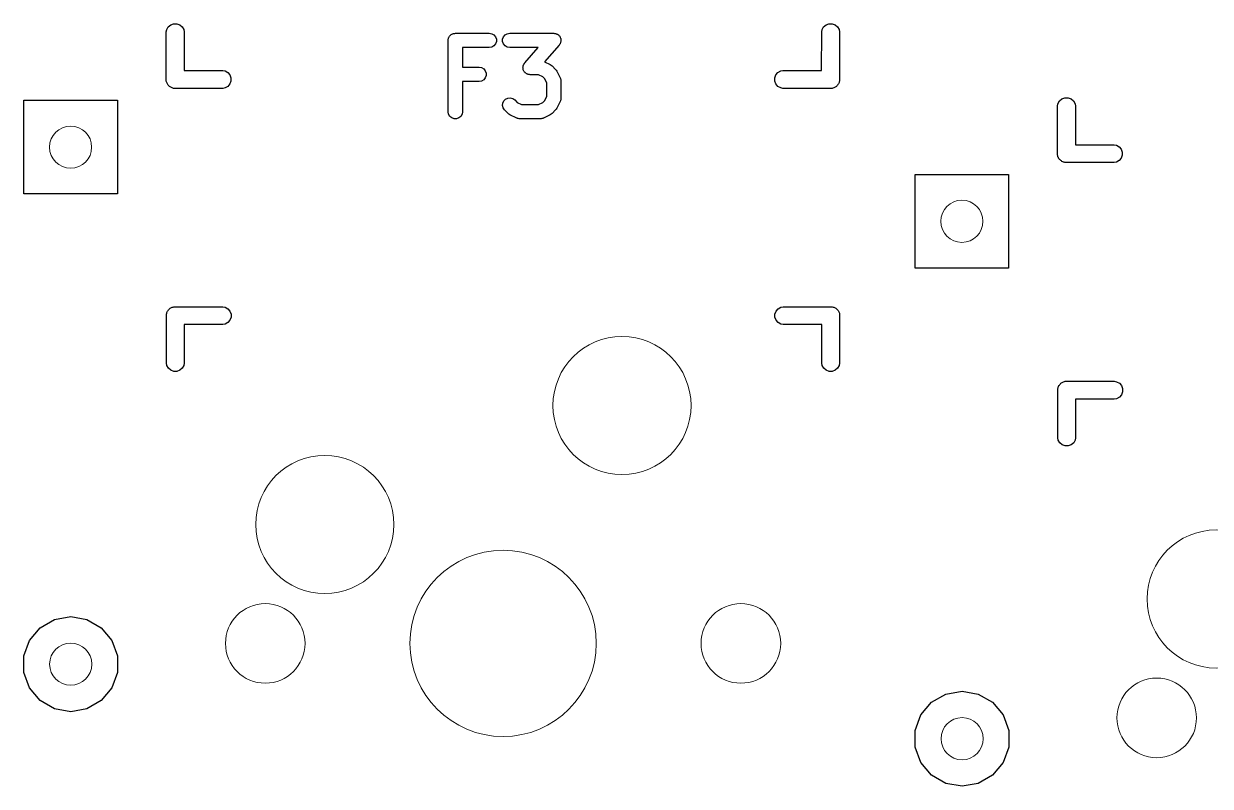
# Model space of a CAD drawing. Header units: millimetres. Extents: x 24 to 207, y 13 to 184.
# Drawn here: x 90.02 to 115.37, y 136.88 to 153.17 of the extents above; entities that cross this region are included whole.
import ezdxf

# ---------------------------------------------------------------- set-up
doc = ezdxf.new("R2010")
doc.units = ezdxf.units.MM
doc.header["$MEASUREMENT"] = 0
doc.layers.get('0').update_dxf_attribs({"lineweight": 0, "true_color": 0xf6921e})
doc.layers.add('PCB', color=7, linetype='Continuous', lineweight=0, true_color=0x38e42f)
doc.layers.add('Silk', color=142, linetype='Continuous')

# ---------------------------------------------------------------- blocks, each defined once
blk = doc.blocks.new('PCB')
at = {"color": 0}
for centre, radius in [((28.954, 31.205), 0.45), ((47.994, 29.621), 0.45), ((40.733, 25.685), 1.475), ((34.383, 23.145), 1.475), ((53.425, 21.553), 1.475), ((38.193, 20.605), 1.99), ((33.113, 20.605), 0.85), ((43.273, 20.605), 0.85), ((28.957, 20.16), 0.45), ((52.155, 19.013), 0.85), ((47.999, 18.568), 0.45)]:
    blk.add_circle(centre, radius, dxfattribs=at)

msp = doc.modelspace()

# ---------------------------------------------------------------- linework, layer by layer
at = {"layer": 'Silk', "linetype": 'Continuous'}
for p, q in [((93.078, 153.049), (93.112, 153.107)), ((93.112, 153.107), (93.163, 153.15)), ((93.163, 153.15), (93.226, 153.173)), ((93.226, 153.173), (93.294, 153.173)), ((93.294, 153.173), (93.357, 153.15)), ((93.357, 153.15), (93.408, 153.107)), ((93.408, 153.107), (93.442, 153.049)), ((107.078, 153.049), (107.112, 153.107)), ((107.112, 153.107), (107.163, 153.15)), ((107.163, 153.15), (107.226, 153.173)), ((107.226, 153.173), (107.294, 153.173)), ((107.294, 153.173), (107.357, 153.15)), ((107.357, 153.15), (107.408, 153.107)), ((107.408, 153.107), (107.442, 153.049)), ((93.069, 152.999), (93.078, 153.049)), ((93.07, 152.016), (93.069, 152.999)), ((93.442, 153.049), (93.45, 152.999)), ((93.45, 152.999), (93.45, 152.173)), ((99.094, 152.844), (99.098, 152.856)), ((99.094, 152.83), (99.094, 152.844)), ((99.098, 152.856), (99.101, 152.869)), ((99.101, 152.869), (99.107, 152.881)), ((99.107, 152.881), (99.112, 152.893)), ((99.112, 152.893), (99.121, 152.904)), ((99.121, 152.904), (99.127, 152.915)), ((99.127, 152.915), (99.137, 152.924)), ((99.137, 152.924), (99.146, 152.934)), ((99.146, 152.934), (99.158, 152.941)), ((99.158, 152.941), (99.168, 152.949)), ((99.168, 152.949), (99.18, 152.954)), ((99.18, 152.954), (99.192, 152.96)), ((99.192, 152.96), (99.205, 152.963)), ((99.205, 152.963), (99.218, 152.967)), ((99.218, 152.967), (99.231, 152.967)), ((99.231, 152.967), (99.244, 152.97)), ((99.244, 152.97), (99.97, 152.97)), ((99.97, 152.97), (100.022, 152.96)), ((100.022, 152.96), (100.068, 152.934)), ((100.068, 152.934), (100.102, 152.893)), ((100.102, 152.893), (100.12, 152.844)), ((100.12, 152.844), (100.12, 152.791)), ((100.255, 152.844), (100.273, 152.893)), ((100.255, 152.791), (100.255, 152.844)), ((100.273, 152.893), (100.307, 152.934)), ((100.307, 152.934), (100.353, 152.96)), ((100.353, 152.96), (100.405, 152.97)), ((100.405, 152.97), (101.349, 152.97)), ((101.349, 152.97), (101.363, 152.967)), ((101.363, 152.967), (101.378, 152.967)), ((101.378, 152.967), (101.389, 152.962)), ((101.389, 152.962), (101.401, 152.96)), ((101.401, 152.96), (101.414, 152.953)), ((101.414, 152.953), (101.427, 152.948)), ((101.427, 152.948), (101.436, 152.94)), ((101.436, 152.94), (101.447, 152.934)), ((101.447, 152.934), (101.456, 152.923)), ((101.456, 152.923), (101.467, 152.913)), ((101.467, 152.913), (101.473, 152.902)), ((101.473, 152.902), (101.481, 152.893)), ((101.481, 152.893), (101.486, 152.879)), ((101.486, 152.879), (101.493, 152.866)), ((101.493, 152.866), (101.495, 152.855)), ((101.495, 152.855), (101.499, 152.844)), ((101.499, 152.844), (101.499, 152.829)), ((107.069, 152.173), (107.07, 152.999)), ((107.07, 152.999), (107.078, 153.049)), ((107.442, 153.049), (107.45, 152.999)), ((107.45, 152.999), (107.45, 151.966)), ((99.092, 152.817), (99.094, 152.83)), ((99.092, 151.293), (99.092, 152.817)), ((99.97, 152.665), (99.396, 152.665)), ((99.396, 152.665), (99.396, 152.244)), ((100.022, 152.674), (99.97, 152.665)), ((100.068, 152.7), (100.022, 152.674)), ((100.102, 152.741), (100.068, 152.7)), ((100.12, 152.791), (100.102, 152.741)), ((100.273, 152.741), (100.255, 152.791)), ((100.307, 152.7), (100.273, 152.741)), ((100.353, 152.674), (100.307, 152.7)), ((100.405, 152.665), (100.353, 152.674)), ((101.013, 152.665), (100.405, 152.665)), ((100.726, 152.337), (101.013, 152.665)), ((101.463, 152.717), (101.151, 152.36)), ((101.471, 152.73), (101.463, 152.717)), ((101.481, 152.741), (101.471, 152.73)), ((101.485, 152.752), (101.481, 152.741)), ((101.491, 152.762), (101.485, 152.752)), ((101.494, 152.777), (101.491, 152.762)), ((101.499, 152.791), (101.494, 152.777)), ((101.499, 152.829), (101.501, 152.814)), ((101.501, 152.814), (101.499, 152.802)), ((101.499, 152.802), (101.499, 152.791)), ((100.718, 152.324), (100.726, 152.337)), ((101.151, 152.36), (101.272, 152.3)), ((93.45, 152.173), (94.277, 152.173)), ((94.277, 152.173), (94.326, 152.164)), ((94.326, 152.164), (94.384, 152.131)), ((94.384, 152.131), (94.428, 152.079)), ((99.396, 152.244), (99.752, 152.244)), ((99.752, 152.244), (99.804, 152.235)), ((99.804, 152.235), (99.85, 152.208)), ((99.85, 152.208), (99.884, 152.168)), ((99.884, 152.168), (99.902, 152.118)), ((99.902, 152.118), (99.902, 152.065)), ((100.688, 152.24), (100.69, 152.251)), ((100.69, 152.225), (100.688, 152.24)), ((100.69, 152.263), (100.696, 152.277)), ((100.69, 152.251), (100.69, 152.263)), ((100.69, 152.21), (100.69, 152.225)), ((100.695, 152.199), (100.69, 152.21)), ((100.696, 152.187), (100.695, 152.199)), ((100.696, 152.277), (100.698, 152.292)), ((100.703, 152.174), (100.696, 152.187)), ((100.698, 152.292), (100.705, 152.302)), ((100.709, 152.16), (100.703, 152.174)), ((100.705, 152.302), (100.709, 152.313)), ((100.709, 152.313), (100.718, 152.324)), ((100.716, 152.151), (100.709, 152.16)), ((100.722, 152.141), (100.716, 152.151)), ((100.733, 152.131), (100.722, 152.141)), ((100.743, 152.12), (100.733, 152.131)), ((100.753, 152.114), (100.743, 152.12)), ((100.762, 152.106), (100.753, 152.114)), ((100.776, 152.101), (100.762, 152.106)), ((100.788, 152.093), (100.776, 152.101)), ((100.8, 152.091), (100.788, 152.093)), ((100.811, 152.087), (100.8, 152.091)), ((100.826, 152.087), (100.811, 152.087)), ((100.841, 152.084), (100.826, 152.087)), ((101.022, 152.084), (100.841, 152.084)), ((101.113, 152.039), (101.022, 152.084)), ((101.272, 152.3), (101.291, 152.286)), ((101.291, 152.286), (101.311, 152.272)), ((101.311, 152.272), (101.384, 152.199)), ((101.384, 152.199), (101.398, 152.179)), ((101.398, 152.179), (101.412, 152.16)), ((101.412, 152.16), (101.485, 152.014)), ((106.092, 152.079), (106.136, 152.131)), ((106.136, 152.131), (106.194, 152.164)), ((106.194, 152.164), (106.243, 152.173)), ((106.243, 152.173), (107.069, 152.173)), ((93.07, 151.949), (93.07, 152.016)), ((93.075, 151.933), (93.07, 151.949)), ((93.078, 151.916), (93.075, 151.933)), ((93.087, 151.902), (93.078, 151.916)), ((93.092, 151.886), (93.087, 151.902)), ((93.103, 151.873), (93.092, 151.886)), ((93.112, 151.858), (93.103, 151.873)), ((93.125, 151.847), (93.112, 151.858)), ((93.136, 151.834), (93.125, 151.847)), ((93.15, 151.826), (93.136, 151.834)), ((94.384, 151.834), (94.326, 151.801)), ((94.428, 151.886), (94.384, 151.834)), ((94.428, 152.079), (94.45, 152.016)), ((94.45, 151.949), (94.428, 151.886)), ((94.45, 152.016), (94.45, 151.949)), ((99.752, 151.939), (99.396, 151.939)), ((99.396, 151.939), (99.396, 151.293)), ((99.804, 151.948), (99.752, 151.939)), ((99.85, 151.975), (99.804, 151.948)), ((99.884, 152.015), (99.85, 151.975)), ((99.902, 152.065), (99.884, 152.015)), ((101.151, 152.001), (101.113, 152.039)), ((101.196, 151.91), (101.151, 152.001)), ((101.196, 151.619), (101.196, 151.91)), ((101.485, 152.014), (101.487, 152.006)), ((101.487, 152.006), (101.492, 151.998)), ((101.492, 151.998), (101.495, 151.981)), ((101.495, 151.981), (101.5, 151.964)), ((101.5, 151.964), (101.499, 151.955)), ((101.499, 151.955), (101.501, 151.946)), ((101.501, 151.946), (101.501, 151.583)), ((106.07, 152.016), (106.092, 152.079)), ((106.07, 151.949), (106.07, 152.016)), ((106.092, 151.886), (106.07, 151.949)), ((106.136, 151.834), (106.092, 151.886)), ((106.194, 151.801), (106.136, 151.834)), ((107.384, 151.834), (107.37, 151.826)), ((107.395, 151.847), (107.384, 151.834)), ((107.408, 151.858), (107.395, 151.847)), ((107.417, 151.873), (107.408, 151.858)), ((107.428, 151.886), (107.417, 151.873)), ((107.433, 151.902), (107.428, 151.886)), ((107.442, 151.916), (107.433, 151.902)), ((107.445, 151.933), (107.442, 151.916)), ((107.45, 151.949), (107.445, 151.933)), ((107.45, 151.966), (107.45, 151.966)), ((107.45, 151.966), (107.45, 151.949)), ((93.163, 151.815), (93.15, 151.826)), ((93.179, 151.809), (93.163, 151.815)), ((93.194, 151.801), (93.179, 151.809)), ((93.211, 151.798), (93.194, 151.801)), ((93.226, 151.792), (93.211, 151.798)), ((93.243, 151.792), (93.226, 151.792)), ((94.277, 151.792), (93.243, 151.792)), ((93.243, 151.792), (93.243, 151.792)), ((94.326, 151.801), (94.277, 151.792)), ((100.318, 151.563), (100.366, 151.586)), ((100.366, 151.586), (100.418, 151.59)), ((100.418, 151.59), (100.47, 151.576)), ((100.47, 151.576), (100.513, 151.546)), ((101.151, 151.529), (101.196, 151.619)), ((101.501, 151.583), (101.499, 151.575)), ((106.243, 151.792), (106.194, 151.801)), ((107.277, 151.792), (106.243, 151.792)), ((107.294, 151.792), (107.277, 151.792)), ((107.277, 151.792), (107.277, 151.792)), ((107.309, 151.798), (107.294, 151.792)), ((107.326, 151.801), (107.309, 151.798)), ((107.341, 151.809), (107.326, 151.801)), ((107.357, 151.815), (107.341, 151.809)), ((107.37, 151.826), (107.357, 151.815)), ((112.203, 151.566), (112.266, 151.589)), ((112.266, 151.589), (112.334, 151.589)), ((112.334, 151.589), (112.397, 151.566)), ((90.024, 149.538), (90.024, 151.538)), ((90.024, 151.538), (92.024, 151.538)), ((92.024, 151.538), (92.024, 149.538)), ((100.253, 151.425), (100.258, 151.478)), ((100.267, 151.374), (100.253, 151.425)), ((100.258, 151.478), (100.28, 151.526)), ((100.297, 151.331), (100.267, 151.374)), ((100.28, 151.526), (100.318, 151.563)), ((100.37, 151.258), (100.297, 151.331)), ((100.513, 151.546), (100.568, 151.491)), ((100.568, 151.491), (100.659, 151.446)), ((100.659, 151.446), (101.022, 151.446)), ((101.022, 151.446), (101.113, 151.491)), ((101.113, 151.491), (101.151, 151.529)), ((101.384, 151.331), (101.311, 151.258)), ((101.398, 151.351), (101.384, 151.331)), ((101.412, 151.37), (101.398, 151.351)), ((101.485, 151.515), (101.412, 151.37)), ((101.487, 151.524), (101.485, 151.515)), ((101.492, 151.531), (101.487, 151.524)), ((101.495, 151.549), (101.492, 151.531)), ((101.5, 151.566), (101.495, 151.549)), ((101.499, 151.575), (101.5, 151.566)), ((112.11, 151.415), (112.118, 151.465)), ((112.11, 150.432), (112.11, 151.415)), ((112.118, 151.465), (112.152, 151.523)), ((112.152, 151.523), (112.203, 151.566)), ((112.397, 151.566), (112.448, 151.523)), ((112.448, 151.523), (112.482, 151.465)), ((112.482, 151.465), (112.491, 151.415)), ((112.491, 151.415), (112.491, 150.589)), ((99.101, 151.241), (99.092, 151.293)), ((99.127, 151.195), (99.101, 151.241)), ((99.168, 151.161), (99.127, 151.195)), ((99.218, 151.143), (99.168, 151.161)), ((99.27, 151.143), (99.218, 151.143)), ((99.32, 151.161), (99.27, 151.143)), ((99.361, 151.195), (99.32, 151.161)), ((99.387, 151.241), (99.361, 151.195)), ((99.396, 151.293), (99.387, 151.241)), ((100.39, 151.244), (100.37, 151.258)), ((100.41, 151.229), (100.39, 151.244)), ((100.555, 151.157), (100.41, 151.229)), ((100.563, 151.154), (100.555, 151.157)), ((100.571, 151.15), (100.563, 151.154)), ((100.588, 151.147), (100.571, 151.15)), ((100.605, 151.142), (100.588, 151.147)), ((100.614, 151.142), (100.605, 151.142)), ((100.623, 151.141), (100.614, 151.142)), ((101.058, 151.141), (100.623, 151.141)), ((101.067, 151.142), (101.058, 151.141)), ((101.076, 151.142), (101.067, 151.142)), ((101.093, 151.147), (101.076, 151.142)), ((101.11, 151.15), (101.093, 151.147)), ((101.118, 151.154), (101.11, 151.15)), ((101.126, 151.157), (101.118, 151.154)), ((101.272, 151.229), (101.126, 151.157)), ((101.291, 151.244), (101.272, 151.229)), ((101.311, 151.258), (101.291, 151.244)), ((112.491, 150.589), (113.317, 150.589)), ((113.317, 150.589), (113.366, 150.58)), ((113.366, 150.58), (113.424, 150.547)), ((112.11, 150.365), (112.11, 150.432)), ((112.115, 150.349), (112.11, 150.365)), ((112.118, 150.332), (112.115, 150.349)), ((112.127, 150.318), (112.118, 150.332)), ((112.132, 150.302), (112.127, 150.318)), ((113.424, 150.547), (113.468, 150.495)), ((113.468, 150.495), (113.49, 150.432)), ((113.49, 150.365), (113.468, 150.302)), ((113.49, 150.432), (113.49, 150.365)), ((112.143, 150.289), (112.132, 150.302)), ((112.152, 150.274), (112.143, 150.289)), ((112.165, 150.263), (112.152, 150.274)), ((112.176, 150.25), (112.165, 150.263)), ((112.19, 150.242), (112.176, 150.25)), ((112.203, 150.231), (112.19, 150.242)), ((112.219, 150.225), (112.203, 150.231)), ((112.234, 150.217), (112.219, 150.225)), ((112.251, 150.214), (112.234, 150.217)), ((112.266, 150.208), (112.251, 150.214)), ((112.283, 150.208), (112.266, 150.208)), ((113.317, 150.208), (112.283, 150.208)), ((112.283, 150.208), (112.283, 150.208)), ((113.366, 150.217), (113.317, 150.208)), ((113.424, 150.25), (113.366, 150.217)), ((113.468, 150.302), (113.424, 150.25)), ((109.064, 147.954), (109.064, 149.954)), ((109.064, 149.954), (111.064, 149.954)), ((111.064, 149.954), (111.064, 147.954)), ((92.024, 149.538), (90.024, 149.538)), ((111.064, 147.954), (109.064, 147.954)), ((93.081, 147.003), (93.089, 147.018)), ((93.089, 147.018), (93.095, 147.034)), ((93.095, 147.034), (93.106, 147.047)), ((93.106, 147.047), (93.115, 147.062)), ((93.115, 147.062), (93.127, 147.072)), ((93.127, 147.072), (93.138, 147.085)), ((93.138, 147.085), (93.153, 147.094)), ((93.153, 147.094), (93.166, 147.105)), ((93.166, 147.105), (93.182, 147.11)), ((93.182, 147.11), (93.197, 147.119)), ((93.197, 147.119), (93.213, 147.122)), ((93.213, 147.122), (93.229, 147.128)), ((93.229, 147.128), (93.246, 147.128)), ((93.246, 147.128), (93.246, 147.128)), ((93.246, 147.128), (94.279, 147.128)), ((94.279, 147.128), (94.329, 147.119)), ((94.329, 147.119), (94.387, 147.085)), ((94.387, 147.085), (94.43, 147.034)), ((94.43, 147.034), (94.453, 146.971)), ((106.072, 146.971), (106.095, 147.034)), ((106.095, 147.034), (106.138, 147.085)), ((106.138, 147.085), (106.197, 147.119)), ((106.197, 147.119), (106.246, 147.128)), ((106.246, 147.128), (107.279, 147.128)), ((107.279, 147.128), (107.296, 147.128)), ((107.279, 147.128), (107.279, 147.128)), ((107.296, 147.128), (107.312, 147.122)), ((107.312, 147.122), (107.329, 147.119)), ((107.329, 147.119), (107.344, 147.11)), ((107.344, 147.11), (107.359, 147.105)), ((107.359, 147.105), (107.372, 147.094)), ((107.372, 147.094), (107.387, 147.085)), ((107.387, 147.085), (107.398, 147.072)), ((107.398, 147.072), (107.411, 147.062)), ((107.411, 147.062), (107.419, 147.047)), ((107.419, 147.047), (107.43, 147.034)), ((107.43, 147.034), (107.436, 147.018)), ((107.436, 147.018), (107.444, 147.003)), ((93.072, 146.971), (93.078, 146.987)), ((93.072, 146.954), (93.072, 146.971)), ((93.072, 145.921), (93.072, 146.954)), ((93.072, 146.954), (93.072, 146.954)), ((93.078, 146.987), (93.081, 147.003)), ((94.387, 146.789), (94.329, 146.755)), ((94.43, 146.84), (94.387, 146.789)), ((94.453, 146.904), (94.43, 146.84)), ((94.453, 146.971), (94.453, 146.904)), ((106.072, 146.904), (106.072, 146.971)), ((106.095, 146.84), (106.072, 146.904)), ((106.138, 146.789), (106.095, 146.84)), ((106.197, 146.755), (106.138, 146.789)), ((107.444, 147.003), (107.447, 146.987)), ((107.447, 146.987), (107.453, 146.971)), ((107.453, 146.971), (107.453, 146.954)), ((107.453, 146.954), (107.453, 146.954)), ((107.453, 146.954), (107.453, 145.921)), ((94.279, 146.747), (93.453, 146.747)), ((93.453, 146.747), (93.453, 145.921)), ((94.329, 146.755), (94.279, 146.747)), ((106.246, 146.747), (106.197, 146.755)), ((107.072, 146.747), (106.246, 146.747)), ((107.072, 145.921), (107.072, 146.747)), ((93.081, 145.871), (93.072, 145.921)), ((93.115, 145.813), (93.081, 145.871)), ((93.166, 145.77), (93.115, 145.813)), ((93.229, 145.747), (93.166, 145.77)), ((93.296, 145.747), (93.229, 145.747)), ((93.359, 145.77), (93.296, 145.747)), ((93.411, 145.813), (93.359, 145.77)), ((93.444, 145.871), (93.411, 145.813)), ((93.453, 145.921), (93.444, 145.871)), ((107.081, 145.871), (107.072, 145.921)), ((107.115, 145.813), (107.081, 145.871)), ((107.166, 145.77), (107.115, 145.813)), ((107.229, 145.747), (107.166, 145.77)), ((107.296, 145.747), (107.229, 145.747)), ((107.359, 145.77), (107.296, 145.747)), ((107.411, 145.813), (107.359, 145.77)), ((107.444, 145.871), (107.411, 145.813)), ((107.453, 145.921), (107.444, 145.871)), ((112.169, 145.48), (112.18, 145.493)), ((112.18, 145.493), (112.195, 145.501)), ((112.195, 145.501), (112.208, 145.512)), ((112.208, 145.512), (112.224, 145.518)), ((112.224, 145.518), (112.238, 145.527)), ((112.238, 145.527), (112.255, 145.53)), ((112.255, 145.53), (112.271, 145.535)), ((112.271, 145.535), (112.288, 145.535)), ((112.288, 145.535), (112.288, 145.535)), ((112.288, 145.535), (113.321, 145.535)), ((113.321, 145.535), (113.371, 145.527)), ((113.371, 145.527), (113.429, 145.493)), ((113.429, 145.493), (113.472, 145.442)), ((112.114, 145.378), (112.12, 145.394)), ((112.114, 145.361), (112.114, 145.378)), ((112.114, 144.328), (112.114, 145.361)), ((112.114, 145.361), (112.114, 145.361)), ((112.12, 145.394), (112.123, 145.411)), ((112.123, 145.411), (112.131, 145.426)), ((112.131, 145.426), (112.137, 145.442)), ((112.137, 145.442), (112.148, 145.455)), ((112.148, 145.455), (112.156, 145.469)), ((112.156, 145.469), (112.169, 145.48)), ((113.472, 145.248), (113.429, 145.197)), ((113.472, 145.442), (113.495, 145.378)), ((113.495, 145.311), (113.472, 145.248)), ((113.495, 145.378), (113.495, 145.311)), ((113.321, 145.154), (112.495, 145.154)), ((112.495, 145.154), (112.495, 144.328)), ((113.371, 145.163), (113.321, 145.154)), ((113.429, 145.197), (113.371, 145.163)), ((112.123, 144.279), (112.114, 144.328)), ((112.156, 144.22), (112.123, 144.279)), ((112.486, 144.279), (112.453, 144.22)), ((112.495, 144.328), (112.486, 144.279)), ((112.208, 144.177), (112.156, 144.22)), ((112.271, 144.154), (112.208, 144.177)), ((112.338, 144.154), (112.271, 144.154)), ((112.401, 144.177), (112.338, 144.154)), ((112.453, 144.22), (112.401, 144.177)), ((90.374, 140.27), (90.679, 140.446)), ((90.679, 140.446), (91.027, 140.508)), ((91.027, 140.508), (91.374, 140.446)), ((91.374, 140.446), (91.679, 140.27)), ((90.147, 140), (90.374, 140.27)), ((91.679, 140.27), (91.906, 140)), ((90.027, 139.668), (90.147, 140)), ((91.906, 140), (92.027, 139.668)), ((90.027, 139.316), (90.027, 139.668)), ((92.027, 139.668), (92.027, 139.316)), ((90.147, 138.984), (90.027, 139.316)), ((92.027, 139.316), (91.906, 138.984)), ((90.374, 138.714), (90.147, 138.984)), ((91.906, 138.984), (91.679, 138.714)), ((109.721, 138.854), (110.069, 138.915)), ((110.069, 138.915), (110.416, 138.854)), ((90.679, 138.538), (90.374, 138.714)), ((91.679, 138.714), (91.374, 138.538)), ((109.189, 138.408), (109.416, 138.678)), ((109.416, 138.678), (109.721, 138.854)), ((110.416, 138.854), (110.721, 138.678)), ((110.721, 138.678), (110.948, 138.408)), ((91.027, 138.477), (90.679, 138.538)), ((91.374, 138.538), (91.027, 138.477)), ((109.069, 138.076), (109.189, 138.408)), ((110.948, 138.408), (111.069, 138.076)), ((109.069, 137.723), (109.069, 138.076)), ((111.069, 138.076), (111.069, 137.723)), ((109.189, 137.392), (109.069, 137.723)), ((111.069, 137.723), (110.948, 137.392)), ((109.416, 137.122), (109.189, 137.392)), ((110.948, 137.392), (110.721, 137.122)), ((109.721, 136.946), (109.416, 137.122)), ((110.069, 136.884), (109.721, 136.946)), ((110.416, 136.946), (110.069, 136.884)), ((110.721, 137.122), (110.416, 136.946))]:
    msp.add_line(p, q, dxfattribs=at)

# ---------------------------------------------------------------- block references
at = {"layer": 'PCB'}
msp.add_blockref('PCB', (62.071, 119.332), dxfattribs=at)

doc.saveas('drawing.dxf')
